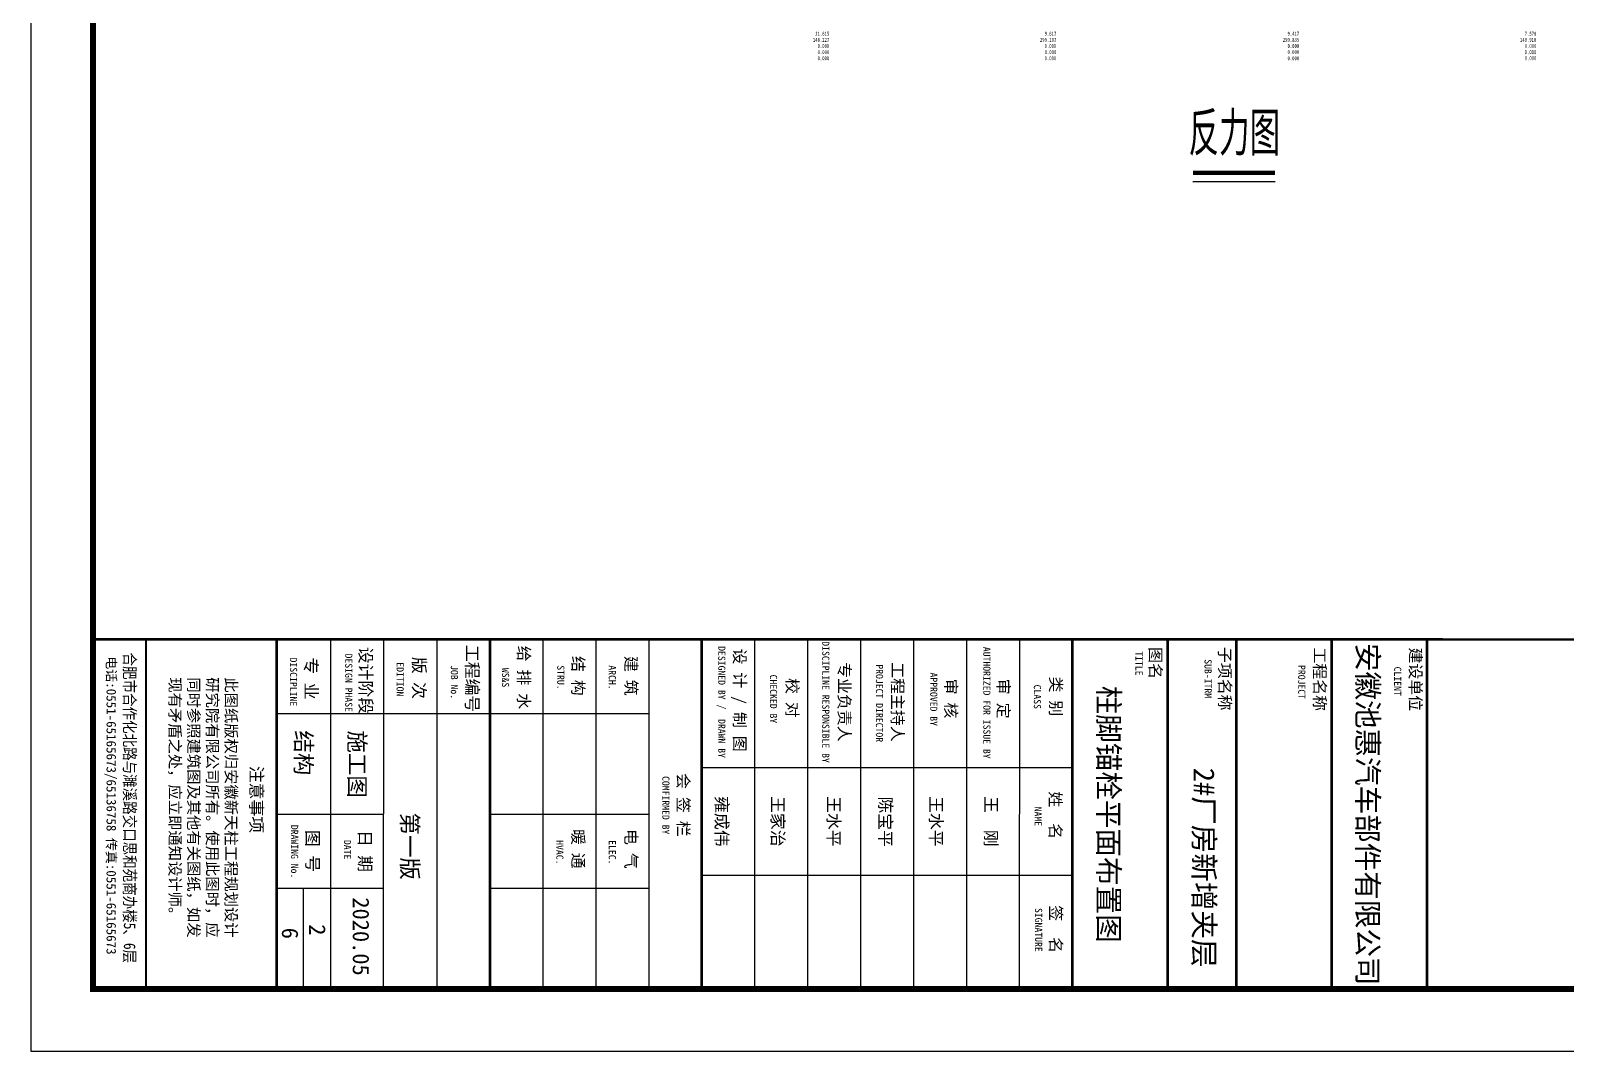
# Model space of a CAD drawing. Extents: x -32169 to 443031, y -120117 to 204739.
# Drawn here: x 48231 to 97538, y 47020 to 79789 of the extents above; entities that cross this region are included whole.
import ezdxf
from ezdxf.enums import TextEntityAlignment as Align

# ---------------------------------------------------------------- set-up
doc = ezdxf.new("R2010")
doc.units = 0
doc.header["$LTSCALE"] = 1000
doc.linetypes.add('CONTINOUS', pattern=[0])
for name, color, linetype in [('46', 7, 'CONTINUOUS'), ('DIM_SYMB', 3, 'CONTINOUS'), ('PUB_TEXT', 7, 'CONTINUOUS'), ('PUB_TITLE', 3, 'CONTINUOUS'), ('TEXT', 7, 'CONTINUOUS'), ('结构层', 7, 'CONTINUOUS')]:
    doc.layers.add(name, color=color, linetype=linetype)
doc.styles.add('TQ', font='')
doc.styles.add('TSSD_Label', font='tssdeng.shx', dxfattribs={"width": 0.7, "bigfont": 'hztxt.shx'})
doc.styles.get('TQ').set_extended_font_data('SimSun')

# ---------------------------------------------------------------- blocks, each defined once
blk = doc.blocks.new('A$C31182A22')
at = {"layer": '结构层', "color": 6, "width": 0.7}
for s, p in [(' 148.227', (-38679, -40937, -5450)), ('  21.615', (-38679, -40740, -5450)), (' 299.107', (-31389, -40937, -5450)), ('   9.617', (-31389, -40740, -5450)), (' 299.835', (-23589, -40937, -5450)), ('   9.417', (-23589, -40740, -5450)), (' 149.918', (-15973, -40937, -5450)), ('   7.578', (-15973, -40740, -5450)), ('   0.000', (-38679, -41133, -5450)), ('   0.000', (-38679, -41330, -5450)), ('   0.000', (-38679, -41527, -5450)), ('   0.000', (-31389, -41133, -5450)), ('   0.000', (-31389, -41330, -5450)), ('   0.000', (-31389, -41527, -5450)), ('   0.000', (-23589, -41133, -5450)), ('   0.000', (-23589, -41330, -5450)), ('   0.000', (-23589, -41527, -5450)), ('   0.000', (-15973, -41133, -5450)), ('   0.000', (-15973, -41330, -5450)), ('   0.000', (-15973, -41527, -5450))]:
    blk.add_text(s, height=131.1, dxfattribs=at).set_placement(p)
blk = doc.blocks.new('ly')
at = {"layer": 'PUB_TEXT', "color": 4, "insert": (-5884, 1715), "char_height": 212, "width": 5144.75, "attachment_point": 1, "style": 'TQ'}
blk.add_mtext('此图纸版权归安徽新天柱工程规划设计研究院有限公司所有。使用此图时，应同时参照建筑图及其他有关图纸，如发现有矛盾之处，应立即通知设计师。', dxfattribs=at)

msp = doc.modelspace()

# ---------------------------------------------------------------- linework, layer by layer
at = {"layer": 'DIM_SYMB', "const_width": 140, "elevation": 0}
msp.add_lwpolyline([(85547.74666, 75225.6588), (88189.67374, 75225.6588)], dxfattribs=at)
at = {"layer": 'DIM_SYMB', "elevation": 0}
msp.add_lwpolyline([(85547.74666, 74945.6588), (88189.67374, 74945.6588)], dxfattribs=at)
at = {"layer": 'PUB_TEXT'}
for p, q in [((50230.54277, 49020.06657), (50230.63967, 50580.83437)), ((50230.54277, 49020.06657), (50230.63967, 50580.83437)), ((50230.99646, 49025.0332), (51205.88473, 49024.97267)), ((50230.99646, 49025.0332), (51205.88473, 49024.97267))]:
    msp.add_line(p, q, dxfattribs=at)
at = {"layer": 'PUB_TITLE', "lineweight": 40}
for p, q in [((51931.68338, 60244.86403), (51930.98681, 49024.92766)), ((62975.52578, 60244.17839), (62974.82922, 49024.24202))]:
    msp.add_line(p, q, dxfattribs=at)
at = {"layer": 'PUB_TITLE'}
for p, q in [((57853.45483, 60244.49638), (57852.75612, 48990.11677)), ((59553.44519, 60244.39084), (59552.74862, 49024.45447)), ((61275.53543, 60244.28393), (61274.83886, 49024.34756)), ((64675.51614, 60244.07285), (64674.81957, 49024.13648)), ((66375.5065, 60243.96731), (66374.80993, 49024.03094)), ((68075.49686, 60243.86177), (68074.80029, 49023.9254)), ((69775.48722, 60243.75623), (69774.79065, 49023.81986)), ((71475.47758, 60243.65069), (71474.78101, 49023.71431)), ((73175.46794, 60243.54514), (73174.77137, 49023.60877)), ((74875.4583, 60243.4396), (74874.76173, 49023.50323)), ((76575.44866, 60243.33406), (76574.75209, 49023.39769)), ((78275.43902, 60243.22852), (78274.74245, 49023.29215)), ((79975.42938, 60243.12298), (79974.73281, 49023.18661)), ((56131.22426, 57864.23902), (62975.378, 57863.81411)), ((62975.37807, 57864.94744), (68075.34915, 57864.63082)), ((69775.23181, 56129.76179), (81675.16433, 56129.023)), ((56131.0238, 54635.39066), (59553.09695, 54635.17821)), ((62975.17755, 54634.96576), (68075.14862, 54634.64913)), ((69775.01756, 52678.78136), (81674.95008, 52678.04257)), ((56130.87604, 52255.40416), (59552.9492, 52255.19171)), ((56991.71687, 49024.61347), (56991.91744, 52255.3507)), ((62975.02979, 52254.97925), (68075.00087, 52254.66263))]:
    msp.add_line(p, q, dxfattribs=at)
msp.add_lwpolyline([(48230.54765, 47020.10179), (132230.54765, 47020.10179), (132230.54765, 195620.10179), (48230.54765, 195620.10179)], close=True, dxfattribs=at)
at = {"layer": 'PUB_TITLE', "const_width": 200}
msp.add_lwpolyline([(50230.54765, 49020.10179), (130230.54765, 49020.10179), (130230.54765, 190620.10179), (50230.54765, 190620.10179)], close=True, dxfattribs=at)
at = {"layer": 'PUB_TITLE', "lineweight": 40, "const_width": 84.99952, "elevation": 0}
for points in [[(130231.23934, 60240.00294), (50231.69302, 60244.96957)], [(130231.23934, 60240.00294), (50231.69302, 60244.96957)], [(56131.37204, 60244.6033), (56130.67889, 49079.85024)], [(69775.48722, 60243.75623), (69774.79065, 49023.81986)], [(81675.41974, 60243.01744), (81674.72317, 49023.08107)], [(84735.40238, 60242.82747), (84734.70581, 49022.8911)], [(86945.38985, 60242.69026), (86944.69328, 49022.75389)], [(90005.3725, 60242.50029), (90004.67593, 49022.56392)], [(93065.35514, 60242.31032), (93064.65857, 49022.37395)]]:
    msp.add_lwpolyline(points, dxfattribs=at)
at = {"layer": 'PUB_TITLE', "const_width": 84.99952, "elevation": 0}
msp.add_lwpolyline([(62975.52578, 60244.17839), (62974.82922, 49024.24202)], dxfattribs=at)

# ---------------------------------------------------------------- block references
at = {"layer": 'PUB_TEXT', "xscale": 1.699990361781738, "yscale": 1.699990361781738, "zscale": 1.699990361781738, "rotation": 269.9964428963901}
msp.add_blockref('ly', (51930.98681, 49024.92766, 0), dxfattribs=at)
at = {"layer": 'TEXT'}
msp.add_blockref('A$C31182A22', (111950.8152, 120367.38158), dxfattribs=at)

# ---------------------------------------------------------------- texts
at = {"layer": '46', "linetype": 'Continuous', "style": 'TQ'}
for s, height, rotation, p in [('安徽池惠汽车部件有限公司', 672.1480882, 269.996442897, (90828.0288, 54632.48101, 0)), ('柱脚锚栓平面布置图', 672.148088, 269.996442899, (82507.3016, 54632.99759, 0))]:
    msp.add_text(s, height=height, rotation=rotation, dxfattribs=at).set_placement(p, align=Align.CENTER)
for s, height, rotation, p in [('结构', 528.647446, 269.996442897, (56726.08965, 57323.27945, 0)), ('施工图', 528.647446, 269.996442897, (58448.17244, 57323.17254, 0)), ('2#厂房新增夹层', 672.148069, 269.996442899, (85571.88309, 56124.29934)), ('第一版', 528.647446, 269.996442897, (60139.9396, 54686.50336, 0)), ('2020.05', 528.647446, 269.996442897, (58572.47462, 51963.39783, 0)), ('6', 528.64745, 269.996442897, (56297.00342, 50987.7664, 0)), ('2', 528.64745, 269.996442899, (57170.60695, 51100.89062, 0))]:
    msp.add_text(s, height=height, rotation=rotation, dxfattribs=at).set_placement(p)
at = {"layer": 'PUB_TEXT', "style": 'TSSD_Label', "width": 0.7}
msp.add_text('反力图', height=1400, dxfattribs=at).set_placement((85409.57879, 75780.01896, 0))
at = {"layer": 'PUB_TEXT', "style": 'TQ', "width": 0.85}
msp.add_text('合肥市合作化北路与濉溪路交口思和苑商办楼5、6层 ', height=373.9978798, rotation=269.996442897, dxfattribs=at).set_placement((51222.82622, 59822.00923, -55.64654))
at = {"layer": 'PUB_TEXT', "style": 'TQ'}
for s, height, p in [('     DESIGN PHASE', 229.4986989, (58328.88717, 60569.74013, 0)), (' 设计阶段', 395.997755, (58790.49645, 60276.07715, 0)), ('  版 次', 395.997755, (60506.17948, 60221.73543, 0)), (' 工程编号', 395.997755, (62210.50311, 60337.60483, 0)), ('电话:0551-65165673/65136758 传真:0551-65165673', 305.9982653, (50666.47701, 59704.30839, -55.64654)), ('电话:0551-65165673/65136758 传真:0551-65165673', 305.9982653, (50666.47701, 59704.30839, -55.64654)), ('     DISCIPLINE', 229.4986989, (56555.93277, 60440.93869, 0)), ('  专 业', 395.997755, (57037.25208, 60202.06219, 0)), ('     EDITION', 229.4986989, (59978.26129, 60289.73219, 0)), ('      JOB No.', 229.4986989, (61721.19923, 60356.15093, 0)), ('注意事项', 395.997755, (55283.60606, 56185.34844, 0)), ('雍成伟', 395.997755, (70223.17569, 55212.89713, 0)), ('王家治', 395.997755, (72023.16548, 55212.78538, 0)), ('王水平', 395.997755, (73823.15527, 55212.67363, 0)), ('陈宝平', 395.997755, (75479.24529, 55200.39213, 0)), ('王水平', 395.997755, (77108.70903, 55212.46965, 0)), ('王  刚', 395.997755, (78868.19197, 55212.36042, 0)), ('     DRAWING No.', 229.4986989, (56590.18342, 55070.7555, 0)), ('图 号', 395.997755, (57085.14898, 54125.33432, 0)), ('         DATE', 229.4986989, (58290.69851, 55210.71435, 0)), ('日 期', 395.997755, (58769.02701, 54125.22978, 0))]:
    msp.add_text(s, height=height, rotation=269.996442897, dxfattribs=at).set_placement(p)
at = {"layer": 'PUB_TEXT', "attachment_point": 1, "rotation": 269.996442896, "style": 'TQ'}
for s, insert, char_height, width in [('DISCIPLINE RESPONSIBLE BY', (73875.92015, 60184.94549, 0), 229.4986989, 4799.0727934), ('给 排 水', (64253.68158, 60042.93134, 0), 373.99788, 4447.1747884), ('结 构', (65996.62287, 59712.8653, 0), 373.99788, 4011.9772556), ('建 筑', (67696.61323, 59712.75976, 0), 373.99788, 4011.9772556), ('DESIGNED BY /  DRAWN BY', (70536.72789, 60029.13707, 0), 229.4986989, 4799.0727934), ('设 计 / 制 图', (71183.97236, 59951.69929, 0), 373.99788, 5153.8975675), ('AUTHORIZED FOR ISSUE BY', (79048.79521, 60006.62763, 0), 229.4986989, 4799.0727934), ('TITLE', (83934.59448, 59863.68974, 0), 229.498699, 4799.0727934), ('图名', (84533.5783, 59997.12546, 0), 373.99788, 2223.5873942), ('子项名称', (86762.99447, 60003.06009, 0), 373.99788, 2223.5873942), ('工程名称', (89809.13423, 59986.57266, 0), 373.99788, 2223.5873942), ('建设单位', (92885.62834, 59983.36924, 0), 373.99788, 2223.5873942), ('   WS&S', (63593.43125, 59800.5421, 0), 229.498699, 4882.3723212), ('   STRU.', (65366.15315, 59881.62346, 0), 229.498699, 4799.0727934), ('   ARCH.', (67021.51102, 59881.52069, 0), 229.498699, 4799.0727934), ('专业负责人', (74545.92784, 59513.45131, 0), 373.99788, 3323.0508893), ('PROJECT DIRECTOR', (75600.16072, 59444.68531, 0), 229.4986989, 4799.0727934), ('工程主持人', (76252.59722, 59511.58878, 0), 373.99788, 3479.1049636), ('APPROVED BY', (77342.29335, 59181.19244, 0), 229.4986989, 4799.0727934), ('SUB-ITRM', (86151.24724, 59607.90393, 0), 229.498699, 4799.0727934), ('PROJECT', (89159.18278, 59422.57331, 0), 229.498699, 4799.0727934), ('CLIENT', (92239.61677, 59371.28291, 0), 229.498699, 4799.0727934), ('CHECKED BY', (72197.56021, 59114.48741, 0), 229.498699, 4799.0727934), ('校 对', (72872.66613, 59005.27805, 0), 373.99788, 4012.2621612), ('审 核', (77966.00439, 58982.10694, 0), 373.99788, 2855.6954016), ('审 定', (79650.98324, 58978.85766, 0), 373.99788, 1610.6718203), ('CLASS', (80670.99921, 58793.28512, 0), 229.498699, 4799.0727934), ('类 别', (81335.34778, 59053.00555, 0), 373.99788, 2223.5873942), ('COMFIRMED BY', (68741.90471, 55857.32639, 0), 229.4986989, 4799.0727934), ('会 签 栏', (69372.39072, 55950.83874, 0), 373.99788, 4447.1747884), ('姓  名', (81321.31477, 55363.5726, 0), 373.99788, 2324.9560466), ('NAME', (80695.26919, 54873.66474, 0), 229.498699, 4799.0727934), ('   HVAC.', (65336.04951, 54267.08501, 0), 229.498699, 4799.0727934), ('暖 通', (65996.278, 54157.87657, 0), 373.99788, 4011.9772556), ('   ELEC.', (67021.16245, 54266.9804, 0), 229.498699, 4799.0727934), ('电 气', (67696.26836, 54157.77103, 0), 373.99788, 4011.9772556), ('SIGNATURE', (80709.94494, 51621.67432, 0), 229.498699, 4799.0727934), ('签  名', (81334.89178, 51707.99722, 0), 373.99788, 2948.1265342)]:
    msp.add_mtext(s, dxfattribs=dict(at, insert=insert, char_height=char_height, width=width))

doc.saveas('drawing.dxf')
